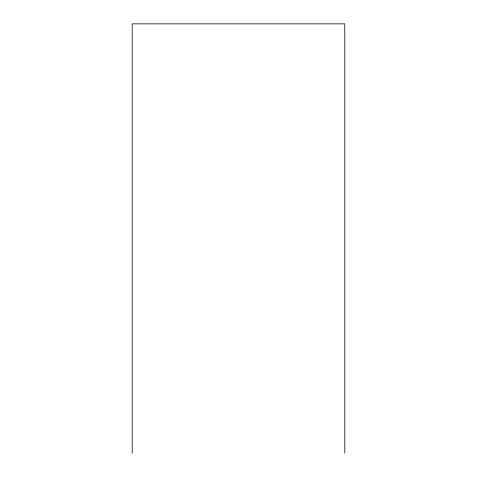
<?xml version="1.0" encoding="UTF-8"?>
<svg xmlns="http://www.w3.org/2000/svg" width="477" height="477" viewBox="0 0 477 477"><rect width="100%" height="100%" fill="white"/><g stroke="black" fill="none" stroke-linecap="round" stroke-linejoin="round"><path stroke-width="0.72" d="M344.788 453.15L344.788 23.85L132.212 23.85L132.212 453.15"/></g></svg>
